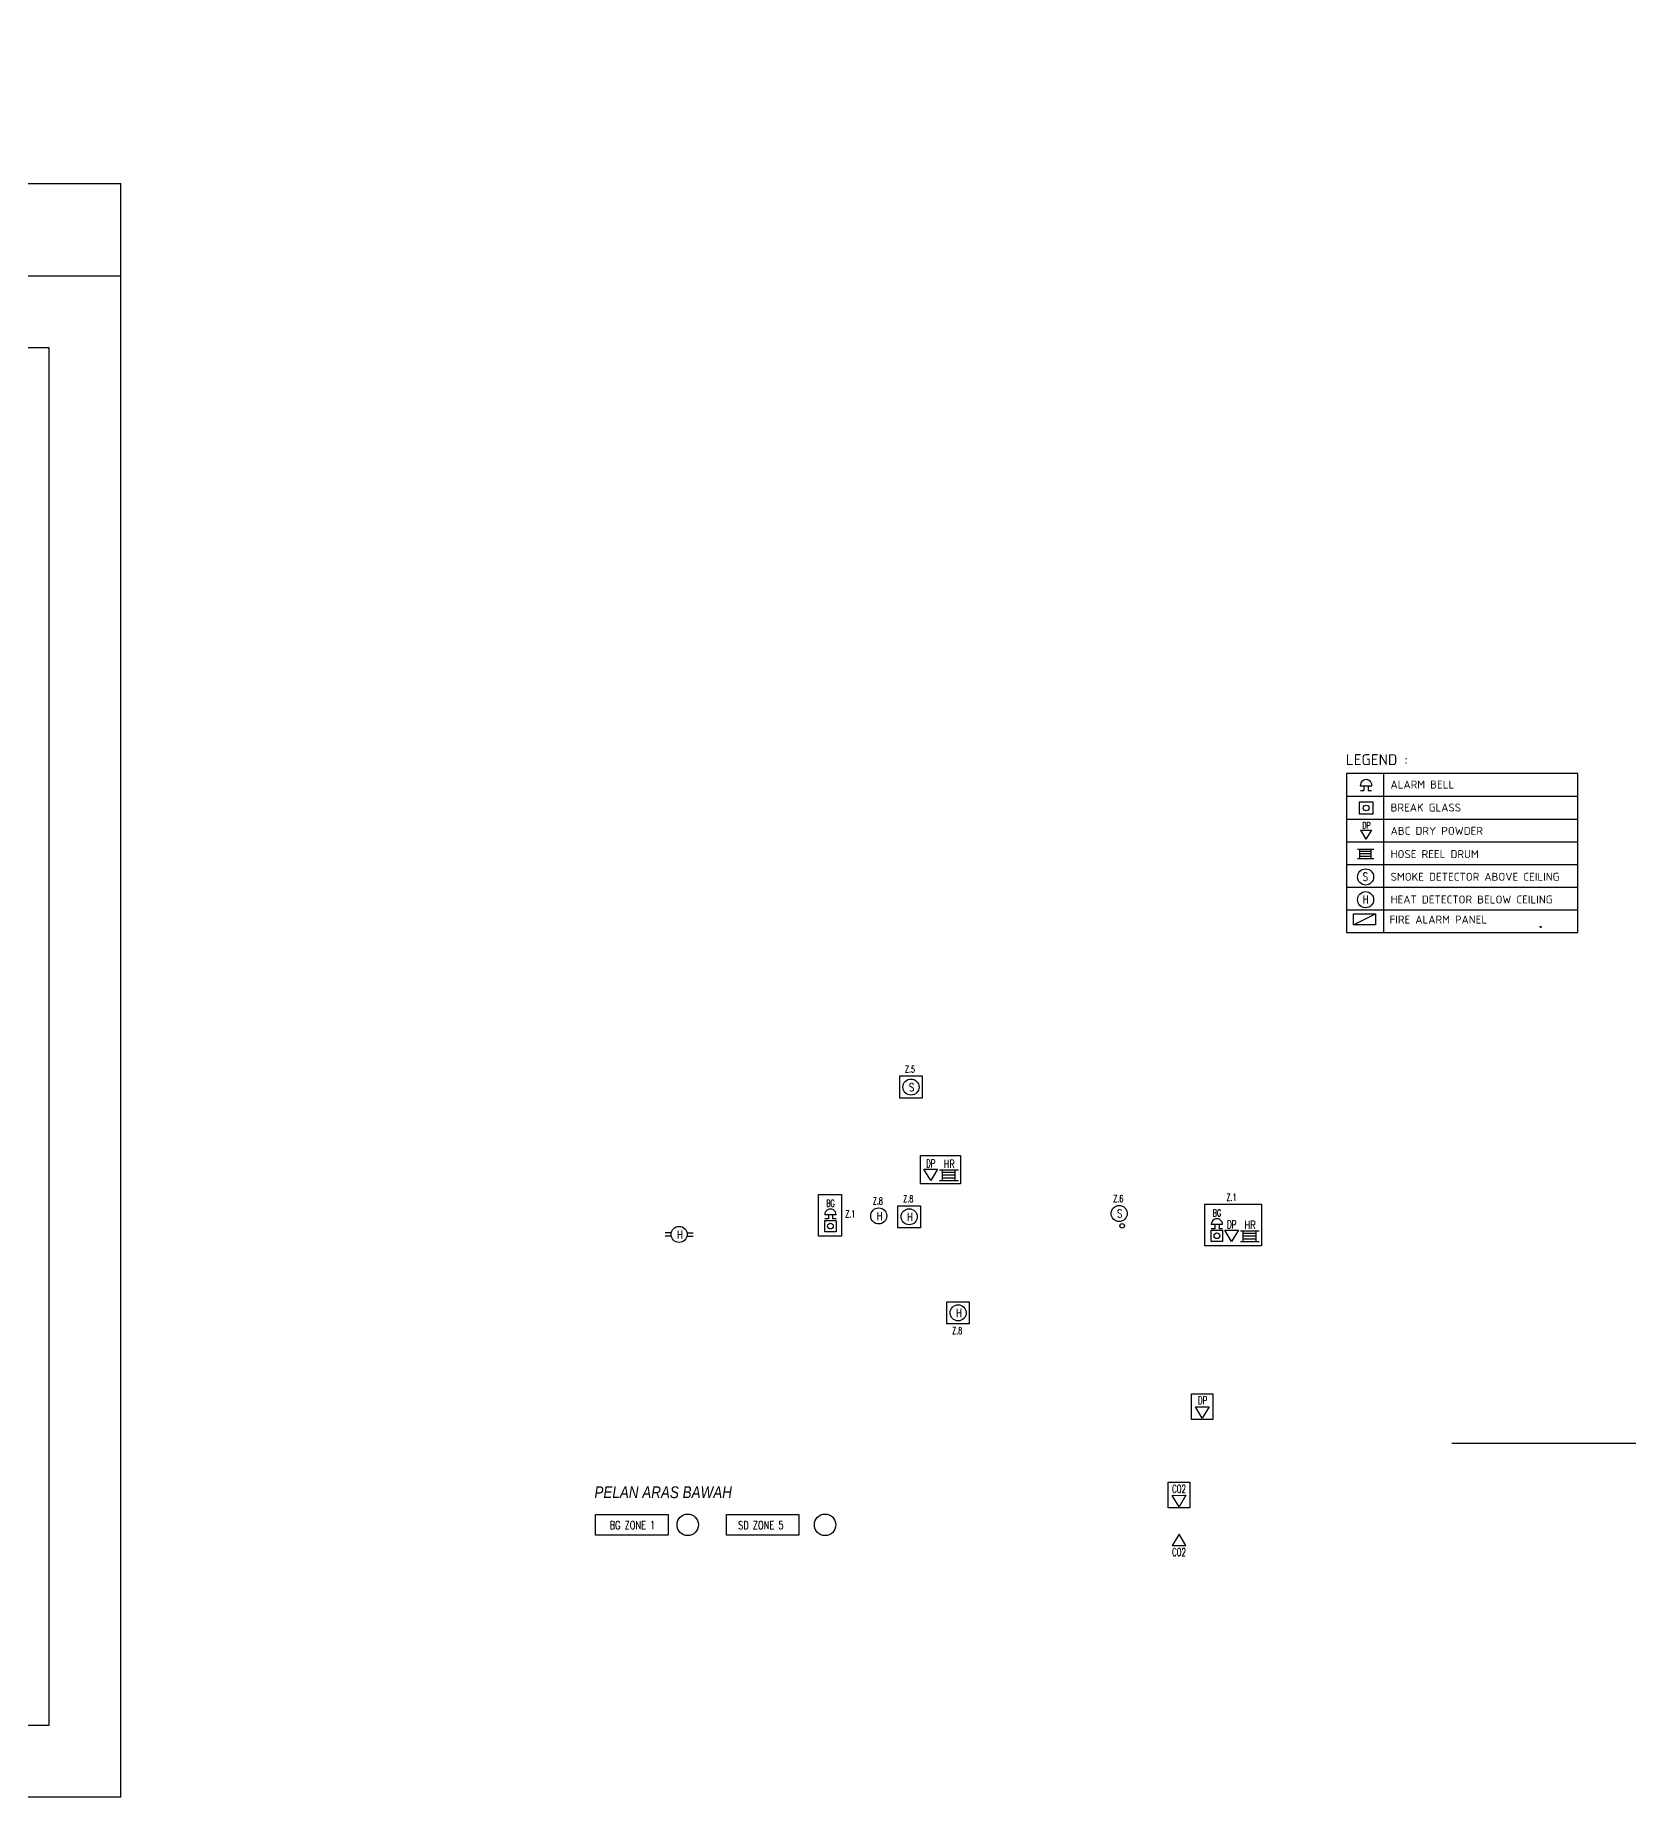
# Model space of a CAD drawing. Extents: x -3977 to 6343, y -1567 to 1206.
# Drawn here: x -2427.2 to -1979.9, y -1491.3 to -999 of the extents above; entities that cross this region are included whole.
import ezdxf
from ezdxf.enums import TextEntityAlignment as Align

# ---------------------------------------------------------------- set-up
doc = ezdxf.new("R2010")
doc.units = 0
doc.layers.get('0').update_dxf_attribs({"linetype": 'CONTINUOUS'})
doc.layers.get('DEFPOINTS').update_dxf_attribs({"linetype": 'CONTINUOUS'})
for name, color, linetype in [('BUILD', 8, 'CONTINUOUS'), ('EXIST_ROAD', 6, 'CONTINUOUS'), ('FAPOINT', 1, 'CONTINUOUS'), ('FF_BACKGROUND', 8, 'CONTINUOUS'), ('FF_GRID_LINE', 8, 'CONTINUOUS'), ('FIRE', 160, 'CONTINUOUS'), ('MIMIC_SIZE', 7, 'CONTINUOUS'), ('MIMIC_TYPE', 7, 'CONTINUOUS'), ('NAMA_TEMPAT', 6, 'CONTINUOUS'), ('TEXT', 8, 'CONTINUOUS')]:
    doc.layers.add(name, color=color, linetype=linetype)
doc.styles.add('ARIAL_NARROW_ITALIC', font='ARIALNI.TTF')
doc.styles.add('BADAI', font='romans.shx', dxfattribs={"width": 0.65})
doc.styles.add('ISOC', font='isocpeur.ttf')
doc.styles.add('PLOT02__REVB$0$NARROW', font='SIMPLEX', dxfattribs={"width": 0.75})
doc.styles.get("Standard").update_dxf_attribs({"font": 'arial.ttf'})
doc.styles.add('TEXT', font='romans.shx', dxfattribs={"width": 0.8})
doc.dimstyles.get("Standard").update_dxf_attribs({"dimtxt": 0.18, "dimasz": 0.18, "dimexe": 0.18, "dimexo": 0.0625, "dimgap": 0.09, "dimtad": 0, "dimtih": 1, "dimtoh": 1, "dimzin": 0, "dimcen": 0.09, "dimazin": 3, "dimtfac": 1, "dimtofl": 0, "dimtmove": 0, "dimatfit": 3})

# ---------------------------------------------------------------- blocks, each defined once
blk = doc.blocks.new('D-433-1_MIMIC_SIZE_900_X_1')
at = {"layer": 'MIMIC_SIZE'}
for points in [[(3.62, 53.07), (868.62, 53.07), (868.62, 478.07), (3.62, 478.07)], [(23.62, 73.07), (848.62, 73.07), (848.62, 458.07), (23.62, 458.07)]]:
    blk.add_lwpolyline(points, close=True, dxfattribs=at)
at = {"layer": 'MIMIC_TYPE'}
blk.add_text('BACKLIT', height=20, dxfattribs=at).set_placement((43.91, 525.11))
blk = doc.blocks.new('*D37')
at = {"layer": 'DEFPOINTS', "color": 0}
for p in [(-2403.24, -1040.46), (-3268.24, -1066.31), (-2403.24, -1066.31)]:
    blk.add_point(p, dxfattribs=at)
at = {"layer": 'MIMIC_SIZE', "color": 0}
for p, q in [((-3268.24, -1066.25), (-3268.24, -1040.28)), ((-3268.06, -1040.46), (-2893.36, -1040.46)), ((-2403.42, -1040.46), (-2778.12, -1040.46)), ((-2403.24, -1066.25), (-2403.24, -1040.28))]:
    blk.add_line(p, q, dxfattribs=at)
for points in [[(-3268.06, -1040.43), (-3268.06, -1040.49), (-3268.24, -1040.46)], [(-2403.42, -1040.43), (-2403.42, -1040.49), (-2403.24, -1040.46)]]:
    blk.add_solid(points, dxfattribs=at)
blk.add_text('865.0000', height=20.175, dxfattribs=at).set_placement((-2894.41, -1050.38))

msp = doc.modelspace()

# ---------------------------------------------------------------- linework, layer by layer
at = {"color": 7, "linetype": 'BYBLOCK'}
for p, q in [((-1996, -1205.342), (-2060.71, -1205.342)), ((-2060.71, -1205.342), (-2060.705, -1249.76, -0.895)), ((-1995.998, -1249.76, -0.179), (-1996, -1205.342, -0.013))]:
    msp.add_line(p, q, dxfattribs=at)
at = {"linetype": 'BYBLOCK'}
for p, q in [((-2050.344, -1205.342, -0.128), (-2050.336, -1249.76, -0.646)), ((-2060.71, -1211.688, -0.128), (-1996, -1211.688, -0.004)), ((-2060.71, -1218.033, -0.256), (-1996, -1218.033, -0.009)), ((-2060.71, -1224.378, -0.384), (-1996, -1224.378, -0.014)), ((-2060.71, -1230.724, -0.512), (-1995.998, -1230.724, -0.012)), ((-2060.71, -1237.069, -0.639), (-1996, -1237.069, -0.025)), ((-2060.71, -1243.415, -0.767), (-1996, -1243.415, -0.032)), ((-2060.71, -1249.76, -0.895), (-1996, -1249.76, -0.032)), ((-2031.284, -1392.513, -0.399), (-1979.85, -1392.513, 0.287))]:
    msp.add_line(p, q, dxfattribs=at)
at = {"color": 1, "linetype": 'BYBLOCK'}
msp.add_line((-2058.749, -1247.605, 1.332), (-2052.624, -1244.555, 1.332), dxfattribs=at)
msp.add_line((-2058.749, -1247.605, 1.332), (-2052.624, -1244.555, 1.332), dxfattribs=at)
at = {"color": 1}
for p, q in [((-2178.817, -1315.878), (-2174.999, -1315.868)), ((-2176.911, -1319.054), (-2178.817, -1315.878)), ((-2174.999, -1315.868), (-2176.911, -1319.054)), ((-2203.321, -1328.63), (-2206.502, -1328.626)), ((-2205.508, -1328.627), (-2205.509, -1329.82)), ((-2204.315, -1328.628), (-2204.316, -1329.822)), ((-2206.507, -1333.398), (-2206.504, -1330.217)), ((-2205.509, -1329.82), (-2206.504, -1329.819)), ((-2206.504, -1330.217), (-2203.323, -1330.22)), ((-2203.322, -1329.823), (-2204.316, -1329.822)), ((-2203.323, -1330.22), (-2203.326, -1333.402)), ((-2098.5, -1336.115), (-2098.497, -1332.933)), ((-2097.502, -1332.536), (-2098.497, -1332.535)), ((-2098.497, -1332.933), (-2095.315, -1332.936)), ((-2095.314, -1331.346), (-2098.495, -1331.342)), ((-2097.501, -1331.343), (-2097.502, -1332.536)), ((-2096.308, -1331.345), (-2096.309, -1332.538)), ((-2095.315, -1332.539), (-2096.309, -1332.538)), ((-2095.315, -1332.936), (-2095.319, -1336.118)), ((-2094.703, -1332.938), (-2090.885, -1332.928)), ((-2092.797, -1336.115), (-2094.703, -1332.938)), ((-2090.885, -1332.928), (-2092.797, -1336.115)), ((-2102.921, -1382.307), (-2099.104, -1382.296)), ((-2101.016, -1385.483), (-2102.921, -1382.307)), ((-2099.104, -1382.296), (-2101.016, -1385.483)), ((-2109.374, -1407.064), (-2105.556, -1407.054)), ((-2107.468, -1410.241), (-2109.374, -1407.064)), ((-2105.556, -1407.054), (-2107.468, -1410.241)), ((-2107.468, -1417.938), (-2109.374, -1421.114)), ((-2109.374, -1421.114), (-2105.556, -1421.124)), ((-2105.556, -1421.124), (-2107.468, -1417.938))]:
    msp.add_line(p, q, dxfattribs=at)
for points in [[(-2185.563, -1289.857), (-2179.299, -1289.857), (-2179.299, -1296.059), (-2185.563, -1296.059)], [(-2179.731, -1312.034), (-2168.548, -1312.034), (-2168.548, -1319.955), (-2179.731, -1319.955)], [(-2208.262, -1322.997), (-2201.788, -1322.997), (-2201.788, -1334.638), (-2208.262, -1334.638)], [(-2186.064, -1326.101), (-2179.8, -1326.101), (-2179.8, -1332.303), (-2186.064, -1332.303)], [(-2100.255, -1325.714), (-2084.434, -1325.714), (-2084.434, -1337.354), (-2100.255, -1337.354)], [(-2172.378, -1352.957), (-2166.114, -1352.957), (-2166.114, -1359.159), (-2172.378, -1359.159)]]:
    msp.add_lwpolyline(points, close=True, dxfattribs=at)
at = {"color": 7, "linetype": 'BYBLOCK'}
for points in [[(-2270.562, -1412.411), (-2250.312, -1412.411), (-2250.312, -1418.197), (-2270.562, -1418.197)], [(-2234.003, -1412.411), (-2213.753, -1412.411), (-2213.753, -1418.197), (-2234.003, -1418.197)]]:
    msp.add_lwpolyline(points, close=True, dxfattribs=at)
at = {"color": 1}
for centre, radius in [((-2055.35, -1234.235, -0.639), 2.243), ((-2055.35, -1240.581, -0.767), 2.243), ((-2204.915, -1331.809), 0.795), ((-2096.908, -1334.526), 0.795)]:
    msp.add_circle(centre, radius, dxfattribs=at)
at = {"color": 1, "linetype": 'BYBLOCK'}
for centre, radius in [((-2182.42, -1292.957, 2486.804), 2.25), ((-2191.428, -1328.969), 2.25), ((-2182.921, -1329.201, 2486.804), 2.25), ((-2124.226, -1328.282, -7592.521), 2.25), ((-2247.209, -1334.128), 2.25), ((-2123.409, -1331.727), 0.63), ((-2169.235, -1356.057, 2486.804), 2.25), ((-2244.807, -1415.304), 3), ((-2206.417, -1415.304), 3)]:
    msp.add_circle(centre, radius, dxfattribs=at)
at = {"color": 1}
for centre in [(-2204.912, -1328.628), (-2096.904, -1331.344)]:
    msp.add_arc(centre, 1.591, 359.93967, 179.93967, dxfattribs=at)
at = {"layer": 'FAPOINT', "color": 1, "linetype": 'BYBLOCK'}
for p, q in [((-2056.838, -1208.77), (-2053.599, -1208.77)), ((-2056.795, -1210.052), (-2055.825, -1210.052)), ((-2055.825, -1208.77), (-2055.825, -1210.052)), ((-2054.669, -1208.77), (-2054.669, -1210.052)), ((-2054.669, -1210.052), (-2053.699, -1210.052)), ((-2057.655, -1226.501, 2973.592), (-2053.083, -1226.501, 2973.592)), ((-2057.655, -1229.084, 2973.592), (-2053.083, -1229.084, 2973.592)), ((-2056.975, -1229.084, 2973.592), (-2056.975, -1226.501, 2973.592)), ((-2056.975, -1227.031, 2973.592), (-2053.822, -1227.031, 2973.592)), ((-2056.975, -1227.697, 2973.592), (-2053.822, -1227.697, 2973.592)), ((-2056.975, -1228.417, 2973.592), (-2053.822, -1228.417, 2973.592)), ((-2053.822, -1229.084, 2973.592), (-2053.822, -1226.501, 2973.592)), ((-2174.428, -1316.088), (-2169.17, -1316.088)), ((-2174.428, -1319.059), (-2169.17, -1319.059)), ((-2173.646, -1319.059), (-2173.646, -1316.088)), ((-2173.646, -1316.698), (-2170.021, -1316.698)), ((-2173.646, -1317.464), (-2170.021, -1317.464)), ((-2173.646, -1318.293), (-2170.021, -1318.293)), ((-2170.021, -1319.059), (-2170.021, -1316.088)), ((-2090.315, -1333.149), (-2085.057, -1333.149)), ((-2089.532, -1336.119), (-2089.532, -1333.149)), ((-2089.532, -1333.758), (-2085.907, -1333.758)), ((-2085.907, -1336.119), (-2085.907, -1333.149)), ((-2090.315, -1336.119), (-2085.057, -1336.119)), ((-2089.532, -1334.524), (-2085.907, -1334.524)), ((-2089.532, -1335.353), (-2085.907, -1335.353))]:
    msp.add_line(p, q, dxfattribs=at)
msp.add_lwpolyline([(-2057.109, -1213.337), (-2057.109, -1216.574), (-2053.284, -1216.574), (-2053.284, -1213.337)], close=True, dxfattribs=at)
msp.add_circle((-2055.197, -1214.956), 0.801, dxfattribs=at)
msp.add_arc((-2055.219, -1208.606), 1.619, 354.1719, 185.8281, dxfattribs=at)
at = {"layer": 'FF_BACKGROUND', "color": 8}
msp.add_circle((-2006.421, -1248.191), 0.145, dxfattribs=at)
at = {"layer": 'FF_GRID_LINE', "color": 1}
for p, q in [((-2203.326, -1333.402), (-2206.507, -1333.398)), ((-2095.319, -1336.118), (-2098.5, -1336.115))]:
    msp.add_line(p, q, dxfattribs=at)
at = {"layer": 'MIMIC_SIZE', "color": 1}
for p, q in [((-2251.084, -1333.591), (-2249.394, -1333.591)), ((-2245.004, -1333.678), (-2243.314, -1333.678)), ((-2251.086, -1334.502), (-2249.396, -1334.502)), ((-2245.006, -1334.588), (-2243.316, -1334.588))]:
    msp.add_line(p, q, dxfattribs=at)
for points in [[(-2104.055, -1378.659), (-2098.046, -1378.659), (-2098.046, -1385.823), (-2104.055, -1385.823)], [(-2110.507, -1403.416), (-2104.498, -1403.416), (-2104.498, -1410.581), (-2110.507, -1410.581)]]:
    msp.add_lwpolyline(points, close=True, dxfattribs=at)
at = {"layer": 'NAMA_TEMPAT', "color": 1, "linetype": 'BYBLOCK'}
for p, q in [((-2056.75, -1221.108, 24608.338), (-2055.25, -1223.646, 24608.338)), ((-2056.75, -1221.108, 24608.338), (-2053.75, -1221.108, 24608.338)), ((-2053.75, -1221.108, 24608.338), (-2055.25, -1223.646, 24608.338))]:
    msp.add_line(p, q, dxfattribs=at)
msp.add_lwpolyline([(-2058.749, -1247.605), (-2058.749, -1244.555), (-2052.624, -1244.555), (-2052.624, -1247.605)], close=True, dxfattribs=at)
msp.add_lwpolyline([(-2058.749, -1247.605), (-2058.749, -1244.555), (-2052.624, -1244.555), (-2052.624, -1247.605)], close=True, dxfattribs=at)

# ---------------------------------------------------------------- block references
at = {"layer": 'MIMIC_SIZE', "color": 1}
msp.add_blockref('D-433-1_MIMIC_SIZE_900_X_1', (-3271.863, -1544.381), dxfattribs=at)

# ---------------------------------------------------------------- texts
at = {"color": 1, "linetype": 'BYBLOCK', "style": 'PLOT02__REVB$0$NARROW', "width": 0.75}
for s, height, p in [('DP', 1.7647, (-2056.291, -1220.653, 24608.338)), ('S', 2.255, (-2182.979, -1294.126, 10079.325)), ('HR', 2.2387, (-2173.279, -1315.562, 0.077)), ('H', 2.255, (-2191.986, -1330.139, 7592.521)), ('H', 2.255, (-2183.48, -1330.37, 10079.325)), ('S', 2.255, (-2124.785, -1329.452)), ('H', 2.255, (-2247.767, -1335.298, 7592.521)), ('HR', 2.2387, (-2089.165, -1332.622, 0.077)), ('H', 2.255, (-2169.794, -1357.226, 10079.325))]:
    msp.add_text(s, height=height, dxfattribs=at).set_placement(p)
at = {"color": 7, "style": 'PLOT02__REVB$0$NARROW', "width": 0.75}
for s, p in [('BG ZONE 1', (-2266.634, -1416.512)), ('SD ZONE 5', (-2230.713, -1416.512))]:
    msp.add_text(s, height=2.2387, dxfattribs=at).set_placement(p)
at = {"layer": 'BUILD', "color": 0, "linetype": 'BYBLOCK', "style": 'ARIAL_NARROW_ITALIC'}
msp.add_text('PELAN ARAS BAWAH', height=3.28125, dxfattribs=at).set_placement((-2270.88, -1407.835))
at = {"layer": 'EXIST_ROAD', "color": 7, "linetype": 'BYBLOCK', "style": 'ISOC'}
msp.add_text('LEGEND :', height=3.0462, dxfattribs=at).set_placement((-2052.212, -1202.961), align=Align.CENTER)
for s, p in [('ALARM BELL', (-2048.4, -1209.518, -0.035)), ('BREAK GLASS', (-2048.365, -1215.947)), ('ABC DRY POWDER', (-2048.364, -1222.46, 0)), ('HOSE REEL DRUM', (-2048.364, -1228.958, 0.128)), ('SMOKE DETECTOR ABOVE CEILING', (-2048.364, -1235.303, -0.639)), ('HEAT DETECTOR BELOW CEILING', (-2048.362, -1241.648, -0.767)), ('FIRE ALARM PANEL', (-2048.663, -1247.253, 1.247))]:
    msp.add_text(s, height=2.2362, dxfattribs=at).set_placement(p)
at = {"layer": 'FIRE', "color": 1, "linetype": 'BYBLOCK', "style": 'TEXT', "width": 0.75}
for s, p in [('S', (-2056.134, -1235.313, 5.665)), ('H', (-2056.133, -1241.658, 5.537))]:
    msp.add_text(s, height=2.286, dxfattribs=at).set_placement(p)
at = {"layer": 'TEXT', "color": 1, "style": 'BADAI', "width": 0.65}
for s, height, p in [('Z.5', 1.9203, (-2184.091, -1288.917, -2486.804)), ('DP', 2.2157, (-2178.184, -1315.41)), ('Z.8', 1.9203, (-2193.088, -1325.779, -2486.804)), ('Z.8', 1.9203, (-2184.592, -1325.161, -2486.804)), ('Z.6', 1.9203, (-2125.886, -1325.092, -10079.325)), ('Z.1', 1.9203, (-2094.258, -1324.756, -16734.629)), ('BG', 1.9203, (-2206.099, -1326.386)), ('Z.1', 1.9203, (-2200.78, -1329.411)), ('BG', 1.9203, (-2098.092, -1329.102)), ('DP', 2.2157, (-2094.07, -1332.47)), ('Z.8', 1.9203, (-2170.906, -1361.973, -2486.804)), ('DP', 2.2157, (-2102.202, -1381.617)), ('CO2', 2.2157, (-2109.451, -1406.375)), ('CO2', 2.2157, (-2109.451, -1424.019))]:
    msp.add_text(s, height=height, dxfattribs=at).set_placement(p)

# ---------------------------------------------------------------- dimensions: what is measured, and where the dimension line sits
at = {"layer": 'MIMIC_SIZE', "color": 1}
dim = msp.add_linear_dim(base=(-2403.238, -1040.464), p1=(-3268.238, -1066.31), p2=(-2403.238, -1066.31), text='{\\H112.08611x;<>}', dimstyle='STANDARD', dxfattribs=at)
dim.commit()
dim.dimension.update_dxf_attribs({"geometry": '*D37', "text_midpoint": (-2835.738, -1040.464)})

doc.saveas('drawing.dxf')
